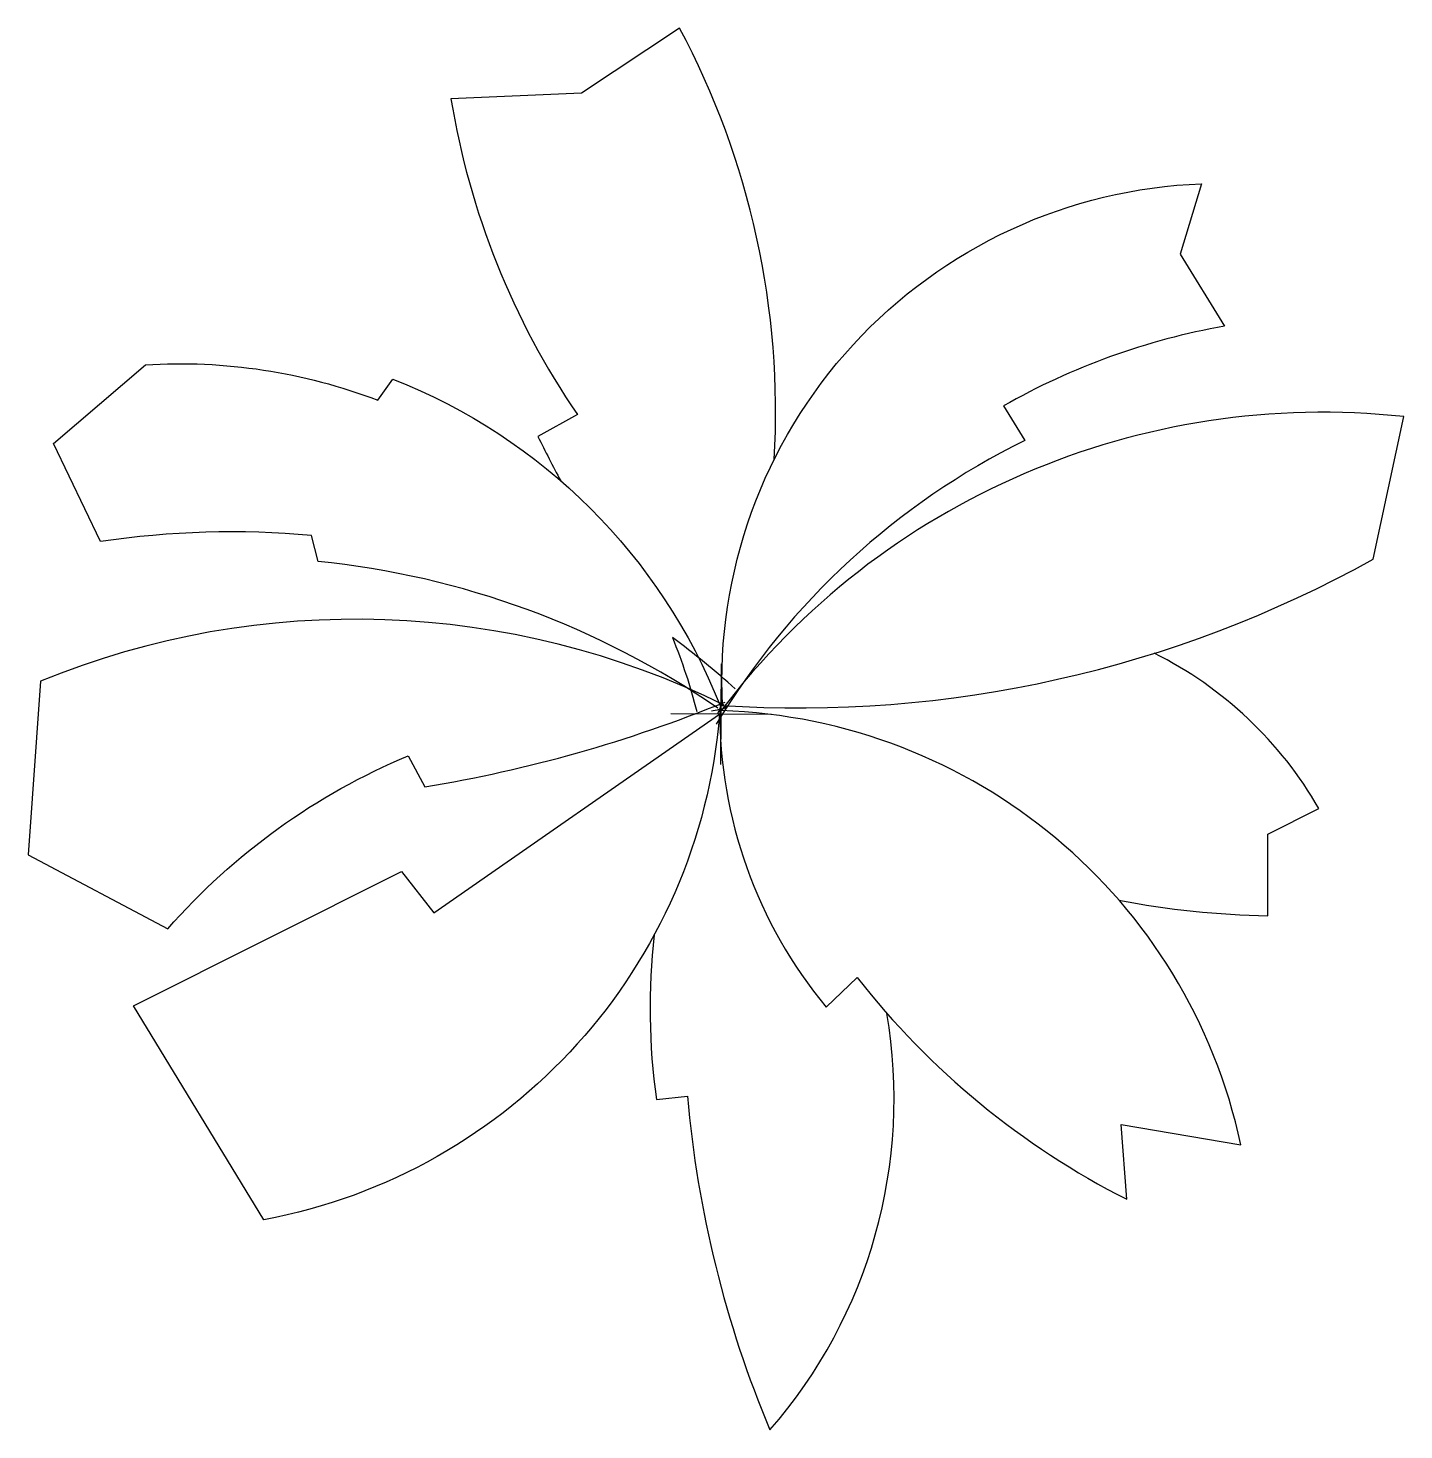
# Model space of a CAD drawing. Extents: x 151.3 to 153.3, y 88.18 to 90.22.
import ezdxf

# ---------------------------------------------------------------- set-up
doc = ezdxf.new("R2010")
doc.units = 0
doc.header["$LTSCALE"] = 0.5
doc.layers.get('0').update_dxf_attribs({"linetype": 'CONTINUOUS'})

msp = doc.modelspace()

# ---------------------------------------------------------------- linework, layer by layer
at = {"linetype": 'CONTINUOUS'}
for points in [[(152.3837, 89.5895, 0.13779), (152.2462, 90.2162), (152.1038, 90.1214), (151.9141, 90.1136, 0.11002), (152.0977, 89.6546), (152.0404, 89.6228, 0.010065), (152.0735, 89.5585)], [(152.3085, 89.2313, -0.417461), (153.0045, 89.99), (152.9736, 89.8876), (153.038, 89.7832, 0.085178), (152.7165, 89.6671), (152.7475, 89.6169, 0.143565), (152.2995, 89.2049, 0.143565)], [(152.3015, 89.2282, 0.125978), (151.7211, 89.4413), (151.7115, 89.479, 0.060012), (151.4047, 89.47), (151.3365, 89.6126), (151.4701, 89.727, -0.106964), (151.8079, 89.6755), (151.8296, 89.7063, -0.207377), (152.3049, 89.2321)], [(152.3066, 89.2322, 0.144247), (153.2536, 89.4444), (153.2985, 89.6516, 0.263086), (152.3065, 89.2245, -0.00487), (152.3149, 89.2317)], [(152.311, 89.2326, 0.214703), (151.3176, 89.2673), (151.2997, 89.015), (151.5026, 88.9073, -0.114714), (151.852, 89.1589), (151.8762, 89.1137, 0.055877), (152.3122, 89.237)], [(152.3271, 89.256, 0.023048), (152.2357, 89.3309, -0.035132), (152.2711, 89.2233)], [(152.8844, 88.9492, 0.042928), (153.1009, 88.9264), (153.1009, 89.045), (153.175, 89.0822, 0.148106), (152.9357, 89.3078, 0.148106)], [(152.3016, 89.2194, 0.00389), (152.3083, 89.2366, 0.00389)], [(152.314, 89.2283, 0.005813), (152.2925, 89.2235, 0.005813)], [(152.3073, 89.2244, -0.000717), (152.3045, 89.2268, 0.17534), (152.459, 88.7938), (152.5042, 88.8366, 0.109436), (152.8957, 88.5145), (152.8875, 88.6232), (153.0615, 88.5939, 0.344642), (152.3065, 89.2245, 0.344642)], [(152.2093, 88.8988, 0.061835), (152.2124, 88.6595), (152.2576, 88.6643, 0.077944), (152.3775, 88.1794, 0.224816), (152.5474, 88.7845)]]:
    msp.add_lwpolyline(points, format="xyb", dxfattribs=at)
msp.add_lwpolyline([(152.3059, 89.1462), (152.3071, 89.2926)], dxfattribs=at)
msp.add_lwpolyline([(151.6424, 88.4848), (151.4528, 88.7954), (151.8423, 88.991), (151.8893, 88.9306), (152.3042, 89.2196, -0.338351)], format="xyb", close=True, dxfattribs=at)
msp.add_lwpolyline([(152.3797, 89.2188), (152.2333, 89.22)])

doc.saveas('drawing.dxf')
